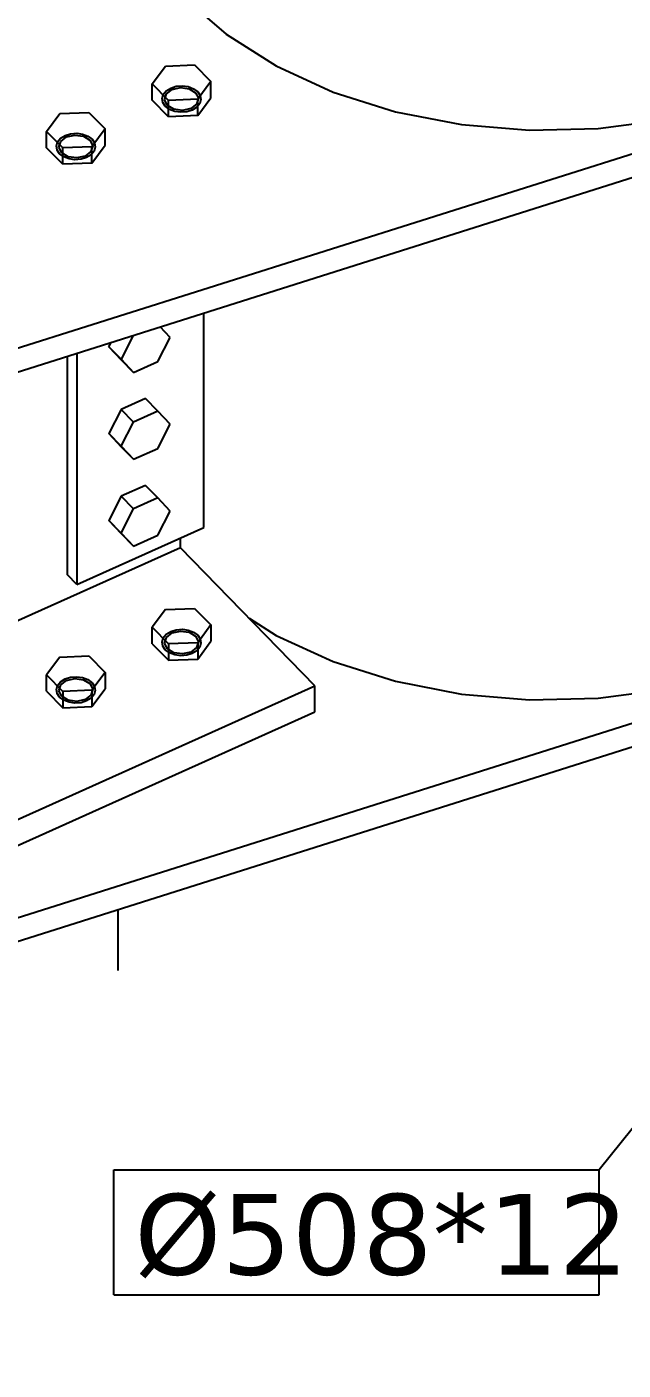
# Model space of a CAD drawing. Header units: millimetres. Extents: x 15962 to 71432, y 9666 to 72266.
# Drawn here: x 46124 to 46477, y 33731 to 34526 of the extents above; entities that cross this region are included whole.
import ezdxf

# ---------------------------------------------------------------- set-up
doc = ezdxf.new("R2010")
doc.units = ezdxf.units.MM
doc.header["$LTSCALE"] = 2
doc.styles.add('Arial Narrow', font='verdana.ttf', dxfattribs={"height": 0.2})

msp = doc.modelspace()

# ---------------------------------------------------------------- linework, layer by layer
at = {"color": 2, "linetype": 'Continuous'}
for p, q in [((46217.269, 34543.7739), (46242.2906, 34522.0345)), ((46242.2906, 34522.0345), (46272.0142, 34503.2197)), ((46272.0142, 34503.2197), (46305.7078, 34487.7929)), ((46305.7078, 34487.7929), (46342.5418, 34476.1338)), ((46586.195, 34483.9512), (45647.8491, 34186.9092)), ((45647.8491, 34172.9571), (46586.195, 34469.9991)), ((46342.5418, 34476.1338), (46381.6092, 34468.5296)), ((46462.5651, 34466.1303), (46502.4602, 34471.3943)), ((46381.6092, 34468.5296), (46421.948, 34465.1675)), ((46421.948, 34465.1675), (46462.5651, 34466.1303)), ((46229.0906, 34230.1183), (46229.0906, 34356.9544)), ((46148.5215, 34202.0598), (46148.5215, 34331.4496)), ((46154.0409, 34333.1968), (46154.0409, 34196.3994)), ((46154.0409, 34196.3994), (46229.0906, 34230.1183)), ((46215.2324, 34218.0801), (46215.2324, 34223.892)), ((46215.2324, 34218.0801), (45427.6832, 33864.2434)), ((46294.8493, 34136.4285), (46215.2324, 34218.0801)), ((46154.0409, 34196.3994), (46148.5215, 34202.0598)), ((46255.9186, 34176.3541), (46272.0142, 34166.1657)), ((46272.0142, 34166.1657), (46305.7078, 34150.7389)), ((46586.3865, 34146.9832), (45795.0748, 33896.4648)), ((46305.7078, 34150.7389), (46342.5418, 34139.0798)), ((45427.6832, 33746.8208), (46294.8493, 34136.4285)), ((46294.8493, 34121.0077), (46294.8493, 34136.4285)), ((46342.5418, 34139.0798), (46381.6092, 34131.4756)), ((46586.3865, 34133.0311), (45689.936, 33849.2272)), ((46381.6092, 34131.4756), (46421.948, 34128.1135)), ((46421.948, 34128.1135), (46462.5651, 34129.0763)), ((46462.5651, 34129.0763), (46502.4602, 34134.3403)), ((45427.6832, 33731.4001), (46294.8493, 34121.0077)), ((46178.4464, 33967.9464), (46178.4464, 34003.8829))]:
    msp.add_line(p, q, dxfattribs=at)
at = {"color": 7, "linetype": 'Continuous'}
for p, q in [((46198.641, 34492.6307), (46206.3693, 34503.1526)), ((46206.3693, 34503.1526), (46223.6575, 34503.8704)), ((46223.6575, 34503.8704), (46233.2174, 34494.0662)), ((46233.2174, 34494.0662), (46225.489, 34483.5444)), ((46233.2174, 34484.3732), (46233.2174, 34494.0662)), ((46198.641, 34482.9377), (46198.641, 34492.6307)), ((46208.2008, 34482.8266), (46198.641, 34492.6307)), ((46204.4401, 34483.9959), (46205.1574, 34486.3892)), ((46205.1574, 34486.3892), (46206.9292, 34488.5149)), ((46205.9478, 34483.241), (46206.9798, 34486.6842)), ((46206.9292, 34488.5149), (46209.5819, 34490.1649)), ((46206.9798, 34486.6842), (46210.4098, 34489.3159)), ((46209.5819, 34490.1649), (46212.8559, 34491.1777)), ((46210.4098, 34489.3159), (46215.3187, 34490.4308)), ((46212.8559, 34491.1777), (46216.4308, 34491.4542)), ((46215.3187, 34490.4308), (46220.3911, 34489.7303)), ((46216.4308, 34491.4542), (46219.9565, 34490.9673)), ((46219.9565, 34490.9673), (46223.0881, 34489.7646)), ((46220.3911, 34489.7303), (46224.268, 34487.402)), ((46223.0881, 34489.7646), (46225.5188, 34487.964)), ((46224.268, 34487.402), (46225.9105, 34484.0698)), ((46225.5188, 34487.964), (46227.0109, 34485.7416)), ((46227.0109, 34485.7416), (46227.4182, 34483.3149)), ((46208.2008, 34473.1335), (46198.641, 34482.9377)), ((46204.8474, 34481.5693), (46204.4401, 34483.9959)), ((46206.3395, 34479.3469), (46204.8474, 34481.5693)), ((46207.5903, 34479.9089), (46205.9478, 34483.241)), ((46208.7702, 34477.5462), (46206.3395, 34479.3469)), ((46211.4672, 34477.5806), (46207.5903, 34479.9089)), ((46225.489, 34483.5444), (46208.2008, 34482.8266)), ((46208.2008, 34473.1335), (46208.2008, 34482.8266)), ((46211.9018, 34476.3436), (46208.7702, 34477.5462)), ((46216.5396, 34476.8801), (46211.4672, 34477.5806)), ((46221.4485, 34477.995), (46216.5396, 34476.8801)), ((46224.8785, 34480.6266), (46221.4485, 34477.995)), ((46224.9292, 34478.796), (46222.2764, 34477.1459)), ((46225.9105, 34484.0698), (46224.8785, 34480.6266)), ((46226.7009, 34480.9216), (46224.9292, 34478.796)), ((46225.489, 34473.8513), (46233.2174, 34484.3732)), ((46225.489, 34473.8513), (46225.489, 34483.5444)), ((46227.4182, 34483.3149), (46226.7009, 34480.9216)), ((46136.0995, 34464.5316), (46143.8279, 34475.0535)), ((46143.8279, 34475.0535), (46161.1161, 34475.7713)), ((46161.1161, 34475.7713), (46170.6759, 34465.9671)), ((46225.489, 34473.8513), (46208.2008, 34473.1335)), ((46215.4275, 34475.8567), (46211.9018, 34476.3436)), ((46219.0024, 34476.1331), (46215.4275, 34475.8567)), ((46222.2764, 34477.1459), (46219.0024, 34476.1331)), ((46136.0995, 34454.8385), (46136.0995, 34464.5316)), ((46145.6593, 34454.7275), (46136.0995, 34464.5316)), ((46144.3877, 34460.4158), (46147.0404, 34462.0658)), ((46147.0404, 34462.0658), (46150.3145, 34463.0786)), ((46147.8683, 34461.2167), (46152.7772, 34462.3316)), ((46150.3145, 34463.0786), (46153.8893, 34463.3551)), ((46152.7772, 34462.3316), (46157.8497, 34461.6311)), ((46153.8893, 34463.3551), (46157.4151, 34462.8682)), ((46157.4151, 34462.8682), (46160.5466, 34461.6655)), ((46157.8497, 34461.6311), (46161.7266, 34459.3028)), ((46160.5466, 34461.6655), (46162.9774, 34459.8648)), ((46170.6759, 34465.9671), (46162.9475, 34455.4452)), ((46170.6759, 34456.2741), (46170.6759, 34465.9671)), ((46145.6593, 34445.0344), (46136.0995, 34454.8385)), ((46141.8987, 34455.8968), (46142.616, 34458.2901)), ((46142.306, 34453.4702), (46141.8987, 34455.8968)), ((46143.798, 34451.2478), (46142.306, 34453.4702)), ((46142.616, 34458.2901), (46144.3877, 34460.4158)), ((46143.4064, 34455.1419), (46144.4384, 34458.5851)), ((46145.0489, 34451.8097), (46143.4064, 34455.1419)), ((46144.4384, 34458.5851), (46147.8683, 34461.2167)), ((46162.9475, 34455.4452), (46145.6593, 34454.7275)), ((46145.6593, 34445.0344), (46145.6593, 34454.7275)), ((46161.7266, 34459.3028), (46163.3691, 34455.9707)), ((46163.3691, 34455.9707), (46162.3371, 34452.5275)), ((46162.9475, 34445.7522), (46170.6759, 34456.2741)), ((46162.9475, 34445.7522), (46162.9475, 34455.4452)), ((46162.9774, 34459.8648), (46164.4695, 34457.6424)), ((46164.8768, 34455.2158), (46164.1594, 34452.8225)), ((46164.4695, 34457.6424), (46164.8768, 34455.2158)), ((46146.2288, 34449.4471), (46143.798, 34451.2478)), ((46148.9257, 34449.4815), (46145.0489, 34451.8097)), ((46162.9475, 34445.7522), (46145.6593, 34445.0344)), ((46149.3603, 34448.2444), (46146.2288, 34449.4471)), ((46153.9982, 34448.7809), (46148.9257, 34449.4815)), ((46152.8861, 34447.7575), (46149.3603, 34448.2444)), ((46156.461, 34448.034), (46152.8861, 34447.7575)), ((46158.9071, 34449.8959), (46153.9982, 34448.7809)), ((46159.735, 34449.0468), (46156.461, 34448.034)), ((46162.3371, 34452.5275), (46158.9071, 34449.8959)), ((46162.3877, 34450.6968), (46159.735, 34449.0468)), ((46164.1594, 34452.8225), (46162.3877, 34450.6968)), ((46187.4083, 34343.7595), (46180.2386, 34329.6026)), ((46201.9036, 34328.3216), (46209.1252, 34342.5811)), ((46209.1252, 34342.5811), (46203.3421, 34348.8035)), ((46172.953, 34337.0744), (46174.2251, 34339.5863)), ((46180.2386, 34329.6026), (46172.953, 34337.0744)), ((46172.953, 34337.0744), (46180.1747, 34329.3042)), ((46187.4602, 34321.8324), (46180.1747, 34329.3042)), ((46180.2386, 34329.6026), (46187.4602, 34321.8324)), ((46187.4602, 34321.8324), (46201.9036, 34328.3216)), ((46194.618, 34306.4205), (46180.1747, 34299.9313)), ((46201.9036, 34298.9487), (46194.618, 34306.4205)), ((46180.1747, 34299.9313), (46172.953, 34285.6718)), ((46187.4602, 34292.4595), (46180.1747, 34299.9313)), ((46201.9036, 34298.9487), (46187.4602, 34292.4595)), ((46209.1252, 34291.1785), (46201.9036, 34298.9487)), ((46180.2386, 34278.2001), (46187.4602, 34292.4595)), ((46201.9036, 34276.9191), (46209.1252, 34291.1785)), ((46180.2386, 34278.2001), (46172.953, 34285.6718)), ((46172.953, 34285.6718), (46180.1747, 34277.9016)), ((46187.4602, 34270.4298), (46180.1747, 34277.9016)), ((46180.2386, 34278.2001), (46187.4602, 34270.4298)), ((46187.4602, 34270.4298), (46201.9036, 34276.9191)), ((46194.618, 34255.0179), (46180.1747, 34248.5287)), ((46201.9036, 34247.5462), (46194.618, 34255.0179)), ((46180.1747, 34248.5287), (46172.953, 34234.2693)), ((46187.4602, 34241.0569), (46180.1747, 34248.5287)), ((46201.9036, 34247.5462), (46187.4602, 34241.0569)), ((46209.1252, 34239.7759), (46201.9036, 34247.5462)), ((46180.2386, 34226.7975), (46187.4602, 34241.0569)), ((46201.9036, 34225.5165), (46209.1252, 34239.7759)), ((46180.2386, 34226.7975), (46172.953, 34234.2693)), ((46172.953, 34234.2693), (46180.1747, 34226.499)), ((46187.4602, 34219.0273), (46180.1747, 34226.499)), ((46180.2386, 34226.7975), (46187.4602, 34219.0273)), ((46187.4602, 34219.0273), (46201.9036, 34225.5165)), ((46206.3693, 34181.5194), (46198.641, 34170.9975)), ((46206.3693, 34181.5194), (46223.6575, 34182.2371)), ((46223.6575, 34182.2371), (46233.2174, 34172.433)), ((46198.641, 34170.9975), (46208.2008, 34161.1933)), ((46198.641, 34161.3044), (46198.641, 34170.9975)), ((46206.9292, 34166.8817), (46209.5819, 34168.5317)), ((46206.9798, 34165.051), (46210.4098, 34167.6826)), ((46209.5819, 34168.5317), (46212.8559, 34169.5445)), ((46210.4098, 34167.6826), (46215.3187, 34168.7975)), ((46212.8559, 34169.5445), (46216.4308, 34169.821)), ((46215.3187, 34168.7975), (46220.3911, 34168.097)), ((46216.4308, 34169.821), (46219.9565, 34169.334)), ((46219.9565, 34169.334), (46223.0881, 34168.1314)), ((46220.3911, 34168.097), (46224.268, 34165.7687)), ((46223.0881, 34168.1314), (46225.5188, 34166.3307)), ((46233.2174, 34172.433), (46225.489, 34161.9111)), ((46233.2174, 34172.433), (46233.2174, 34162.7399)), ((46198.641, 34161.3044), (46208.2008, 34151.5003)), ((46204.4401, 34162.3627), (46205.1574, 34164.756)), ((46204.8474, 34159.9361), (46204.4401, 34162.3627)), ((46206.3395, 34157.7136), (46204.8474, 34159.9361)), ((46205.1574, 34164.756), (46206.9292, 34166.8817)), ((46205.9478, 34161.6078), (46206.9798, 34165.051)), ((46207.5903, 34158.2756), (46205.9478, 34161.6078)), ((46225.489, 34161.9111), (46208.2008, 34161.1933)), ((46208.2008, 34161.1933), (46208.2008, 34151.5003)), ((46224.268, 34165.7687), (46225.9105, 34162.4366)), ((46225.9105, 34162.4366), (46224.8785, 34158.9934)), ((46225.489, 34152.218), (46233.2174, 34162.7399)), ((46225.489, 34161.9111), (46225.489, 34152.218)), ((46225.5188, 34166.3307), (46227.0109, 34164.1083)), ((46227.4182, 34161.6817), (46226.7009, 34159.2884)), ((46227.0109, 34164.1083), (46227.4182, 34161.6817)), ((46143.8279, 34153.4202), (46136.0995, 34142.8983)), ((46143.8279, 34153.4202), (46161.1161, 34154.138)), ((46161.1161, 34154.138), (46170.6759, 34144.3339)), ((46208.7702, 34155.913), (46206.3395, 34157.7136)), ((46211.4672, 34155.9474), (46207.5903, 34158.2756)), ((46208.2008, 34151.5003), (46225.489, 34152.218)), ((46211.9018, 34154.7103), (46208.7702, 34155.913)), ((46216.5396, 34155.2468), (46211.4672, 34155.9474)), ((46215.4275, 34154.2234), (46211.9018, 34154.7103)), ((46219.0024, 34154.4999), (46215.4275, 34154.2234)), ((46221.4485, 34156.3618), (46216.5396, 34155.2468)), ((46222.2764, 34155.5127), (46219.0024, 34154.4999)), ((46224.8785, 34158.9934), (46221.4485, 34156.3618)), ((46224.9292, 34157.1627), (46222.2764, 34155.5127)), ((46226.7009, 34159.2884), (46224.9292, 34157.1627)), ((46170.6759, 34144.3339), (46162.9475, 34133.812)), ((46170.6759, 34144.3339), (46170.6759, 34134.6408)), ((46136.0995, 34142.8983), (46145.6593, 34133.0942)), ((46136.0995, 34133.2053), (46136.0995, 34142.8983)), ((46141.8987, 34134.2635), (46142.616, 34136.6568)), ((46142.616, 34136.6568), (46144.3877, 34138.7825)), ((46143.4064, 34133.5086), (46144.4384, 34136.9518)), ((46144.3877, 34138.7825), (46147.0404, 34140.4325)), ((46144.4384, 34136.9518), (46147.8683, 34139.5835)), ((46147.0404, 34140.4325), (46150.3145, 34141.4453)), ((46147.8683, 34139.5835), (46152.7772, 34140.6984)), ((46150.3145, 34141.4453), (46153.8893, 34141.7218)), ((46152.7772, 34140.6984), (46157.8497, 34139.9979)), ((46153.8893, 34141.7218), (46157.4151, 34141.2349)), ((46157.4151, 34141.2349), (46160.5466, 34140.0322)), ((46157.8497, 34139.9979), (46161.7266, 34137.6696)), ((46160.5466, 34140.0322), (46162.9774, 34138.2316)), ((46161.7266, 34137.6696), (46163.3691, 34134.3374)), ((46162.9774, 34138.2316), (46164.4695, 34136.0092)), ((46164.4695, 34136.0092), (46164.8768, 34133.5825)), ((46136.0995, 34133.2053), (46145.6593, 34123.4011)), ((46142.306, 34131.8369), (46141.8987, 34134.2635)), ((46143.798, 34129.6145), (46142.306, 34131.8369)), ((46145.0489, 34130.1765), (46143.4064, 34133.5086)), ((46146.2288, 34127.8138), (46143.798, 34129.6145)), ((46148.9257, 34127.8482), (46145.0489, 34130.1765)), ((46162.9475, 34133.812), (46145.6593, 34133.0942)), ((46145.6593, 34133.0942), (46145.6593, 34123.4011)), ((46149.3603, 34126.6112), (46146.2288, 34127.8138)), ((46153.9982, 34127.1477), (46148.9257, 34127.8482)), ((46158.9071, 34128.2626), (46153.9982, 34127.1477)), ((46162.3371, 34130.8942), (46158.9071, 34128.2626)), ((46162.3877, 34129.0636), (46159.735, 34127.4136)), ((46163.3691, 34134.3374), (46162.3371, 34130.8942)), ((46164.1594, 34131.1892), (46162.3877, 34129.0636)), ((46162.9475, 34124.1189), (46170.6759, 34134.6408)), ((46162.9475, 34133.812), (46162.9475, 34124.1189)), ((46164.8768, 34133.5825), (46164.1594, 34131.1892)), ((46145.6593, 34123.4011), (46162.9475, 34124.1189)), ((46152.8861, 34126.1243), (46149.3603, 34126.6112)), ((46156.461, 34126.4007), (46152.8861, 34126.1243)), ((46159.735, 34127.4136), (46156.461, 34126.4007)), ((46678.0411, 34117.1527), (46463.0491, 33849.9216)), ((46175.9632, 33849.9216), (46463.0491, 33849.9216)), ((46175.9632, 33775.9216), (46175.9632, 33849.9216)), ((46463.0491, 33775.9216), (46463.0491, 33849.9216)), ((46175.9632, 33775.9216), (46463.0491, 33775.9216))]:
    msp.add_line(p, q, dxfattribs=at)

# ---------------------------------------------------------------- next in the draw order: wipeouts: each hides what was drawn before it
at = {"color": 0}
msp.add_wipeout([(46451.0491, 33787.9216), (46451.0491, 33837.9216), (46187.9632, 33837.9216), (46187.9632, 33787.9216)], dxfattribs=at)

# ---------------------------------------------------------------- next in the draw order: wipeouts: each hides what was drawn before it
msp.add_wipeout([(46451.0491, 33787.9216), (46451.0491, 33837.9216), (46187.9632, 33837.9216), (46187.9632, 33787.9216)], dxfattribs=at)

# ---------------------------------------------------------------- next in the draw order: texts
at = {"color": 4, "style": 'Arial Narrow'}
msp.add_text('Ø508*12', height=47.75391, dxfattribs=at).set_placement((46187.9632, 33787.9216))

doc.saveas('drawing.dxf')
